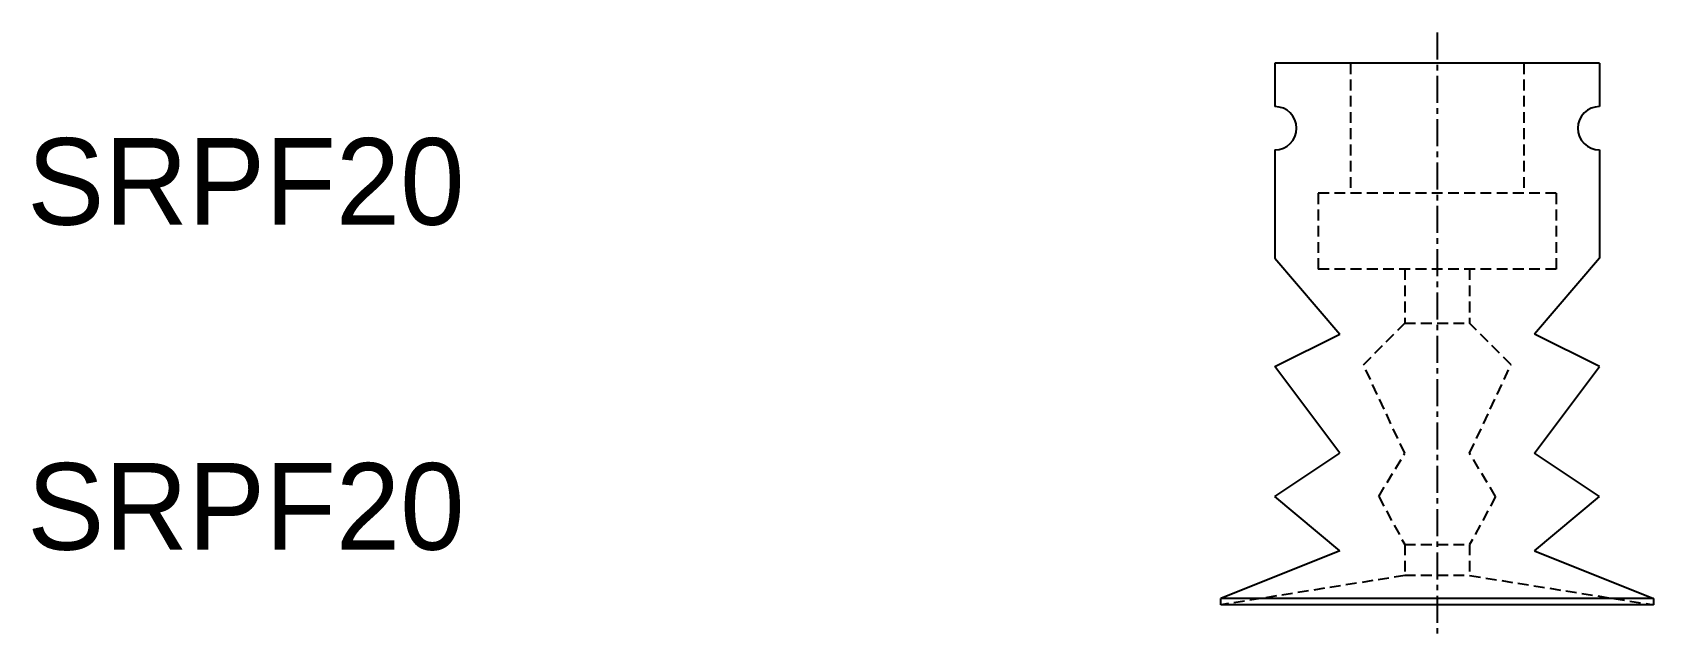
# Model space of a CAD drawing. Extents: x 111.7 to 186.7, y 169.8 to 197.5.
import ezdxf

# ---------------------------------------------------------------- set-up
doc = ezdxf.new("R2010")
doc.units = 0
doc.linetypes.add('CENTER', pattern=[2, 1.25, -0.25, 0.25, -0.25])
doc.linetypes.add('DASHED', pattern=[0.75, 0.5, -0.25])
doc.layers.get('0').update_dxf_attribs({"linetype": 'CONTINUOUS'})
doc.layers.add('CENTER', color=1, linetype='CENTER')

msp = doc.modelspace()

# ---------------------------------------------------------------- linework, layer by layer
at = {"color": 7, "linetype": 'CONTINUOUS'}
for p, q in [((184.164, 196.083), (169.164, 196.083)), ((169.164, 196.083), (169.164, 194.083)), ((184.164, 196.083), (184.164, 194.083)), ((169.164, 192.083), (169.164, 187.083)), ((184.164, 192.083), (184.164, 187.083)), ((169.164, 187.083), (172.164, 183.583)), ((184.164, 187.083), (181.164, 183.583)), ((169.164, 182.083), (172.164, 183.583)), ((184.164, 182.083), (181.164, 183.583)), ((172.164, 178.083), (169.164, 182.083)), ((181.164, 178.083), (184.164, 182.083)), ((169.164, 176.083), (172.164, 178.083)), ((184.164, 176.083), (181.164, 178.083)), ((172.164, 173.583), (169.164, 176.083)), ((181.164, 173.583), (184.164, 176.083)), ((172.164, 173.583), (166.664, 171.383)), ((181.164, 173.583), (186.664, 171.383)), ((175.164, 172.461), (175.164, 172.438)), ((186.664, 171.383), (166.664, 171.383)), ((166.664, 171.083), (166.664, 171.383)), ((186.664, 171.083), (166.664, 171.083)), ((186.664, 171.383), (186.664, 171.083))]:
    msp.add_line(p, q, dxfattribs=at)
at = {"color": 3, "linetype": 'DASHED'}
for p, q in [((172.664, 196.083), (172.664, 190.083)), ((180.664, 196.083), (180.664, 190.083)), ((182.164, 190.083), (171.164, 190.083)), ((171.164, 190.083), (171.164, 186.583)), ((182.164, 190.083), (182.164, 186.583)), ((182.164, 186.583), (171.164, 186.583)), ((175.164, 186.583), (175.164, 184.083)), ((178.164, 186.583), (178.164, 184.083)), ((173.252, 182.167), (175.164, 184.083)), ((175.164, 184.083), (178.164, 184.083)), ((180.077, 182.167), (178.164, 184.083)), ((175.164, 178.083), (173.252, 182.167)), ((178.164, 178.083), (180.077, 182.167)), ((173.962, 176.083), (175.164, 178.083)), ((179.366, 176.083), (178.164, 178.083)), ((173.962, 176.083), (175.164, 173.87)), ((179.366, 176.083), (178.164, 173.87)), ((175.164, 173.87), (175.164, 172.438)), ((175.164, 173.87), (178.164, 173.87)), ((178.164, 173.87), (178.164, 172.438)), ((175.164, 172.438), (166.664, 171.083)), ((175.164, 172.461), (178.164, 172.461)), ((178.164, 172.438), (186.664, 171.083))]:
    msp.add_line(p, q, dxfattribs=at)
for p, q in [((170.664, 174.833), (170.665, 174.833)), ((171.414, 174.208), (171.414, 174.208))]:
    msp.add_line(p, q)
at = {"color": 7, "linetype": 'CONTINUOUS'}
for centre, start, end in [((169.164, 193.083), 270, 90), ((184.164, 193.083), 90, 270)]:
    msp.add_arc(centre, 1, start, end, dxfattribs=at)
at = {"layer": 'CENTER', "color": 1, "linetype": 'CENTER'}
msp.add_line((176.664, 197.506), (176.664, 169.76), dxfattribs=at)

# ---------------------------------------------------------------- texts
at = {"color": 7, "linetype": 'CONTINUOUS'}
for p in [(111.497, 188.629), (111.497, 173.629)]:
    msp.add_text('SRPF20', height=4, dxfattribs=at).set_placement(p)

doc.saveas('drawing.dxf')
